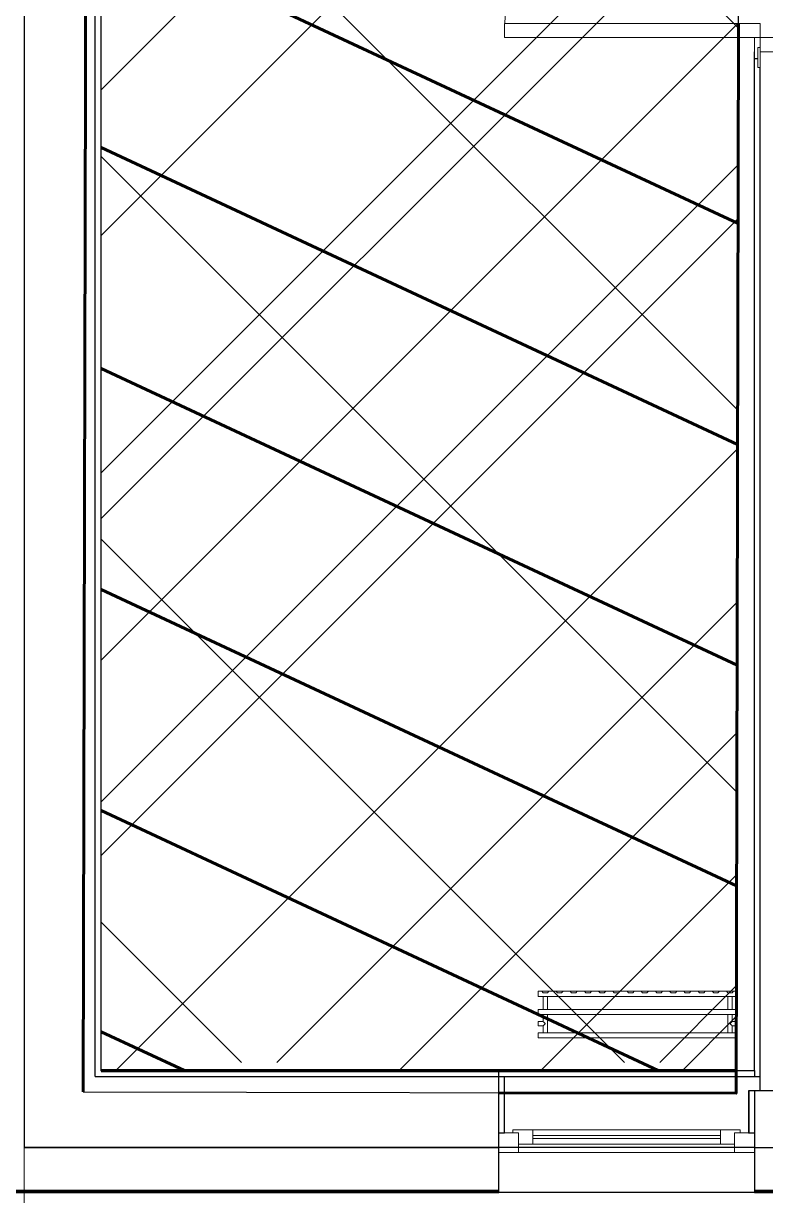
# Model space of a CAD drawing. Header units: millimetres. Extents: x -164500 to 426394, y -23753 to 102118.
# Drawn here: x 89423 to 92034, y -405 to 3719 of the extents above; entities that cross this region are included whole.
import ezdxf

# ---------------------------------------------------------------- set-up
doc = ezdxf.new("R2010")
doc.units = ezdxf.units.MM
for name, color, linetype, lineweight in [('0) шлифовка', 5, 'Continuous', 60), ('1.4) Плинтус ПЛ-4', 6, 'Continuous', 60), ('5.2) Л-1 Линолеум', 100, 'Continuous', 30), ('7.1) НЗ Стяжка на теплый пол', 160, 'Continuous', 30), ('7.7) Плинтус', 222, 'Continuous', 90), ('A-FLOR', 7, 'Continuous', 9), ('A-GLAZ', 7, 'Continuous', 9), ('A-GLAZ-1', 7, 'Continuous', 5), ('Оси', 7, 'Continuous', 9)]:
    doc.layers.add(name, color=color, linetype=linetype, lineweight=lineweight)
doc.layers.add('2) защита вин плитк', color=6, linetype='Continuous')
doc.layers.add('3.2.1) Нал-ой пол 4 вып', color=3, linetype='Continuous')
for name, color, linetype, lineweight, true_color in [('A-DOOR-1', 7, 'Continuous', 5, 0xc0c0c0), ('A-DOOR-FRAM-1', 7, 'Continuous', 5, 0xc0c0c0), ('M-EQPM-1', 7, 'Continuous', 9, 0xb2b2b2)]:
    doc.layers.add(name, color=color, linetype=linetype, lineweight=lineweight, true_color=true_color)

# ---------------------------------------------------------------- blocks, each defined once
blk = doc.blocks.new('110_Дверь_СКБ_2Ст - Д-5_п_ Из игровой в коридор-32215844-Объем проектирования 1 этажа')
at = {"layer": 'A-DOOR-1'}
for p, q in [((-637.5, 940), (-637.5, 40)), ((-587.5, 940), (-637.5, 940)), ((-587.5, 40), (-587.5, 940)), ((662.5, 440), (612.5, 440)), ((612.5, 440), (612.5, 40)), ((662.5, 40), (662.5, 440)), ((-637.5, 40), (-587.5, 40)), ((612.5, 40), (662.5, 40))]:
    blk.add_line(p, q, dxfattribs=at)
for centre, radius, start, end in [((-637.5, 40), 900, 0, 90), ((662.5, 40), 400, 90, 180)]:
    blk.add_arc(centre, radius, start, end, dxfattribs=at)
at = {"layer": 'A-DOOR-FRAM-1'}
for p, q in [((-672.5, 48), (-742.5, 48)), ((-742.5, 48), (-742.5, 40)), ((-672.5, 40), (-672.5, 48)), ((767.5, 48), (697.5, 48)), ((697.5, 48), (697.5, 40)), ((767.5, 40), (767.5, 48)), ((-742.5, 40), (-672.5, 40)), ((-637.5, 40), (-687.5, 40)), ((-687.5, 40), (-687.5, -40)), ((-637.5, -10), (-637.5, 40)), ((662.5, 40), (662.5, -10)), ((712.5, 40), (662.5, 40)), ((697.5, 40), (767.5, 40)), ((712.5, -40), (712.5, 40)), ((-672.5, -40), (-742.5, -40)), ((-742.5, -40), (-742.5, -48)), ((-672.5, -39), (-687.5, -39)), ((-687.5, -39), (-687.5, -40)), ((-687.5, -40), (-627.5, -40)), ((-687.5, -40), (-672.5, -40)), ((-672.5, -40), (-672.5, -39)), ((-672.5, -48), (-672.5, -40)), ((-627.5, -10), (-637.5, -10)), ((-627.5, -40), (-627.5, -10)), ((662.5, -10), (652.5, -10)), ((652.5, -10), (652.5, -40)), ((652.5, -40), (712.5, -40)), ((712.5, -39), (697.5, -39)), ((697.5, -39), (697.5, -40)), ((697.5, -40), (712.5, -40)), ((767.5, -40), (697.5, -40)), ((697.5, -40), (697.5, -48)), ((712.5, -40), (712.5, -39)), ((767.5, -48), (767.5, -40)), ((-742.5, -48), (-672.5, -48)), ((697.5, -48), (767.5, -48))]:
    blk.add_line(p, q, dxfattribs=at)
blk = doc.blocks.new('120_Окно_СКБ_1Ст - 120_Окно_СКБ_1Ст 900х2500_h_ с форточкой-22876038-Объем проектирования 1 этажа')
at = {"layer": 'A-GLAZ'}
for p, q in [((-450, -127), (-450, -57)), ((-450, -57), (-380, -57)), ((-380, -57), (-380, -127)), ((380, -127), (380, -57)), ((380, -57), (450, -57)), ((450, -57), (450, -127)), ((380, -87), (-380, -87)), ((-380, -87), (-380, -127)), ((-330, -137), (-330, -87)), ((330, -137), (330, -87)), ((380, -127), (380, -87)), ((-380, -127), (-450, -127)), ((-380, -127), (-400, -127)), ((-400, -127), (-400, -137)), ((-400, -137), (400, -137)), ((400, -137), (-400, -137)), ((450, -127), (380, -127)), ((400, -127), (380, -127)), ((400, -137), (400, -127))]:
    blk.add_line(p, q, dxfattribs=at)
at = {"layer": 'A-GLAZ-1'}
for p, q in [((450, -57), (-450, -57)), ((-330, -107), (330, -107)), ((330, -117), (-330, -117)), ((-430, -127), (-400, -127)), ((400, -127), (430, -127))]:
    blk.add_line(p, q, dxfattribs=at)
blk = doc.blocks.new('radiator_prado_classic_z_tip_30_po exemplyaru - Classic Z Тип 30-300-31134001-Объем проектирования 1 этажа')
at = {"layer": 'M-EQPM-1'}
for p, q in [((0, 228), (0, 210)), ((700, 228), (0, 228)), ((0, 210), (0, 228)), ((0, 228), (12.5, 228)), ((0, 210), (700, 210)), ((17.8, 210), (0, 210)), ((12.5, 228), (37.5, 228)), ((37.5, 228), (12.5, 228)), ((12.5, 228), (37.5, 228)), ((12.5, 228), (17.5, 223)), ((12.5, 228), (17.5, 223)), ((32.5, 223), (17.5, 223)), ((17.5, 223), (32.5, 223)), ((17.5, 210), (17.5, 164)), ((17.5, 210), (17.5, 164)), ((17.8, 210), (17.5, 210)), ((17.5, 210), (17.8, 210)), ((17.8, 210), (17.5, 210)), ((17.5, 210), (32.5, 210)), ((32.2, 210), (17.8, 210)), ((17.8, 210), (32.2, 210)), ((32.2, 210), (17.8, 210)), ((32.5, 210), (32.2, 210)), ((32.2, 210), (32.5, 210)), ((32.5, 210), (32.2, 210)), ((667.8, 210), (32.2, 210)), ((32.5, 223), (37.5, 228)), ((37.5, 228), (32.5, 223)), ((32.5, 164), (32.5, 210)), ((32.5, 164), (32.5, 210)), ((37.5, 228), (62.5, 228)), ((62.5, 228), (87.5, 228)), ((87.5, 228), (62.5, 228)), ((62.5, 228), (87.5, 228)), ((62.5, 228), (67.5, 223)), ((62.5, 228), (67.5, 223)), ((82.5, 223), (67.5, 223)), ((67.5, 223), (82.5, 223)), ((82.5, 223), (87.5, 228)), ((87.5, 228), (82.5, 223)), ((87.5, 228), (112.5, 228)), ((112.5, 228), (137.5, 228)), ((137.5, 228), (112.5, 228)), ((112.5, 228), (137.5, 228)), ((112.5, 228), (117.5, 223)), ((112.5, 228), (117.5, 223)), ((132.5, 223), (117.5, 223)), ((117.5, 223), (132.5, 223)), ((132.5, 223), (137.5, 228)), ((137.5, 228), (132.5, 223)), ((137.5, 228), (162.5, 228)), ((162.5, 228), (187.5, 228)), ((187.5, 228), (162.5, 228)), ((162.5, 228), (187.5, 228)), ((162.5, 228), (167.5, 223)), ((162.5, 228), (167.5, 223)), ((182.5, 223), (167.5, 223)), ((167.5, 223), (182.5, 223)), ((182.5, 223), (187.5, 228)), ((187.5, 228), (182.5, 223)), ((187.5, 228), (212.5, 228)), ((212.5, 228), (237.5, 228)), ((237.5, 228), (212.5, 228)), ((212.5, 228), (237.5, 228)), ((212.5, 228), (217.5, 223)), ((212.5, 228), (217.5, 223)), ((232.5, 223), (217.5, 223)), ((217.5, 223), (232.5, 223)), ((232.5, 223), (237.5, 228)), ((237.5, 228), (232.5, 223)), ((237.5, 228), (262.5, 228)), ((262.5, 228), (287.5, 228)), ((287.5, 228), (262.5, 228)), ((262.5, 228), (287.5, 228)), ((262.5, 228), (267.5, 223)), ((262.5, 228), (267.5, 223)), ((282.5, 223), (267.5, 223)), ((267.5, 223), (282.5, 223)), ((282.5, 223), (287.5, 228)), ((287.5, 228), (282.5, 223)), ((287.5, 228), (312.5, 228)), ((337.5, 228), (312.5, 228)), ((312.5, 228), (337.5, 228)), ((312.5, 228), (317.5, 223)), ((312.5, 228), (317.5, 223)), ((314.4, 228), (337.5, 228)), ((332.5, 223), (317.5, 223)), ((317.5, 223), (332.5, 223)), ((332.5, 223), (337.5, 228)), ((337.5, 228), (332.5, 223)), ((337.5, 228), (362.5, 228)), ((362.5, 228), (387.5, 228)), ((387.5, 228), (362.5, 228)), ((362.5, 228), (387.5, 228)), ((362.5, 228), (367.5, 223)), ((362.5, 228), (367.5, 223)), ((382.5, 223), (367.5, 223)), ((367.5, 223), (382.5, 223)), ((382.5, 223), (387.5, 228)), ((387.5, 228), (382.5, 223)), ((387.5, 228), (412.5, 228)), ((412.5, 228), (437.5, 228)), ((437.5, 228), (412.5, 228)), ((412.5, 228), (437.5, 228)), ((412.5, 228), (417.5, 223)), ((412.5, 228), (417.5, 223)), ((432.5, 223), (417.5, 223)), ((417.5, 223), (432.5, 223)), ((432.5, 223), (437.5, 228)), ((437.5, 228), (432.5, 223)), ((437.5, 228), (462.5, 228)), ((462.5, 228), (487.5, 228)), ((487.5, 228), (462.5, 228)), ((462.5, 228), (487.5, 228)), ((462.5, 228), (467.5, 223)), ((462.5, 228), (467.5, 223)), ((482.5, 223), (467.5, 223)), ((467.5, 223), (482.5, 223)), ((482.5, 223), (487.5, 228)), ((487.5, 228), (482.5, 223)), ((487.5, 228), (512.5, 228)), ((512.5, 228), (537.5, 228)), ((537.5, 228), (512.5, 228)), ((512.5, 228), (537.5, 228)), ((512.5, 228), (517.5, 223)), ((512.5, 228), (517.5, 223)), ((532.5, 223), (517.5, 223)), ((517.5, 223), (532.5, 223)), ((532.5, 223), (537.5, 228)), ((537.5, 228), (532.5, 223)), ((537.5, 228), (562.5, 228)), ((562.5, 228), (587.5, 228)), ((587.5, 228), (562.5, 228)), ((562.5, 228), (587.5, 228)), ((562.5, 228), (567.5, 223)), ((562.5, 228), (567.5, 223)), ((582.5, 223), (567.5, 223)), ((567.5, 223), (582.5, 223)), ((582.5, 223), (587.5, 228)), ((587.5, 228), (582.5, 223)), ((587.5, 228), (612.5, 228)), ((612.5, 228), (637.5, 228)), ((637.5, 228), (612.5, 228)), ((612.5, 228), (637.5, 228)), ((612.5, 228), (617.5, 223)), ((612.5, 228), (617.5, 223)), ((632.5, 223), (617.5, 223)), ((617.5, 223), (632.5, 223)), ((632.5, 223), (637.5, 228)), ((637.5, 228), (632.5, 223)), ((637.5, 228), (662.5, 228)), ((662.5, 228), (687.5, 228)), ((687.5, 228), (662.5, 228)), ((662.5, 228), (687.5, 228)), ((662.5, 228), (667.5, 223)), ((662.5, 228), (667.5, 223)), ((682.5, 223), (667.5, 223)), ((667.5, 223), (682.5, 223)), ((667.5, 210), (667.5, 164)), ((667.5, 210), (667.5, 164)), ((667.8, 210), (667.5, 210)), ((667.5, 210), (682.5, 210)), ((667.8, 210), (667.5, 210)), ((667.5, 210), (667.8, 210)), ((682.2, 210), (667.8, 210)), ((682.2, 210), (667.8, 210)), ((667.8, 210), (682.2, 210)), ((682.5, 210), (682.2, 210)), ((682.5, 210), (682.2, 210)), ((682.2, 210), (682.5, 210)), ((700, 210), (682.2, 210)), ((682.5, 223), (687.5, 228)), ((687.5, 228), (682.5, 223)), ((682.5, 164), (682.5, 210)), ((682.5, 164), (682.5, 210)), ((687.5, 228), (700, 228)), ((700, 210), (700, 228)), ((700, 228), (700, 210)), ((700, 164), (0, 164)), ((0, 164), (0, 146)), ((0, 146), (0, 164)), ((0, 164), (17.8, 164)), ((0, 146), (700, 146)), ((18.5, 146), (0, 146)), ((17.8, 164), (17.5, 164)), ((17.5, 164), (17.8, 164)), ((17.8, 164), (17.5, 164)), ((17.5, 164), (32.5, 164)), ((17.5, 146), (17.5, 121.5)), ((17.5, 146), (17.5, 121.5)), ((17.5, 146), (18.5, 146)), ((18.5, 146), (17.5, 146)), ((17.5, 146), (18.5, 146)), ((32.5, 146), (17.5, 146)), ((32.2, 164), (17.8, 164)), ((17.8, 164), (32.2, 164)), ((32.2, 164), (17.8, 164)), ((18.5, 146), (32.2, 146)), ((32.2, 146), (18.5, 146)), ((18.5, 146), (32.2, 146)), ((32.5, 164), (32.2, 164)), ((32.2, 164), (32.5, 164)), ((32.5, 164), (32.2, 164)), ((32.2, 164), (667.8, 164)), ((32.2, 146), (32.5, 146)), ((32.5, 146), (32.2, 146)), ((32.2, 146), (32.5, 146)), ((667.8, 146), (32.2, 146)), ((32.5, 82), (32.5, 146)), ((32.5, 82), (32.5, 146)), ((667.8, 164), (667.5, 164)), ((667.5, 164), (682.5, 164)), ((667.8, 164), (667.5, 164)), ((667.5, 164), (667.8, 164)), ((667.5, 146), (667.5, 82)), ((667.5, 146), (667.5, 82)), ((667.5, 146), (667.8, 146)), ((682.5, 146), (667.5, 146)), ((667.5, 146), (667.8, 146)), ((667.8, 146), (667.5, 146)), ((682.2, 164), (667.8, 164)), ((682.2, 164), (667.8, 164)), ((667.8, 164), (682.2, 164)), ((667.8, 146), (681.5, 146)), ((667.8, 146), (681.5, 146)), ((681.5, 146), (667.8, 146)), ((681.5, 146), (682.5, 146)), ((681.5, 146), (682.5, 146)), ((682.5, 146), (681.5, 146)), ((700, 146), (681.5, 146)), ((682.5, 164), (682.2, 164)), ((682.5, 164), (682.2, 164)), ((682.2, 164), (682.5, 164)), ((682.2, 164), (700, 164)), ((682.5, 121.5), (682.5, 146)), ((682.5, 121.5), (682.5, 146)), ((700, 146), (700, 164)), ((700, 164), (700, 146)), ((17.5, 121.5), (0, 121.5)), ((17.5, 121.5), (0, 121.5)), ((0, 121.5), (0, 120.5)), ((0, 106.5), (0, 121.5)), ((0, 120.5), (0, 107.5)), ((0, 120.5), (0, 119.3)), ((0, 114), (0, 120.5)), ((0, 120.5), (0, 120.5)), ((0, 119.3), (0, 117.8)), ((0, 117.8), (0, 114)), ((0, 114), (0, 110.3)), ((0, 107.5), (0, 114)), ((0, 110.3), (0, 108.7)), ((0, 108.7), (0, 107.5)), ((0, 107.5), (0, 106.5)), ((0, 107.5), (0, 107.5)), ((0, 106.5), (17.5, 106.5)), ((0, 106.5), (17.5, 106.5)), ((17.5, 106.5), (17.5, 82)), ((17.5, 106.5), (17.5, 82)), ((700, 121.5), (682.5, 121.5)), ((700, 121.5), (682.5, 121.5)), ((682.5, 82), (682.5, 106.5)), ((682.5, 106.5), (700, 106.5)), ((682.5, 82), (682.5, 106.5)), ((682.5, 106.5), (700, 106.5)), ((700, 121.5), (700, 106.5)), ((700, 120.5), (700, 121.5)), ((700, 121.5), (700, 120.5)), ((700, 120.5), (700, 121.5)), ((700, 107.5), (700, 120.5)), ((700, 120.5), (700, 107.5)), ((700, 107.5), (700, 120.5)), ((700, 106.5), (700, 107.5)), ((700, 107.5), (700, 106.5)), ((700, 106.5), (700, 107.5)), ((700, 82), (0, 82)), ((0, 82), (0, 64)), ((0, 64), (0, 82)), ((0, 82), (18.5, 82)), ((700, 64), (0, 64)), ((0, 64), (700, 64)), ((18.5, 82), (17.5, 82)), ((17.5, 82), (18.5, 82)), ((18.5, 82), (17.5, 82)), ((17.5, 82), (32.5, 82)), ((32.2, 82), (18.5, 82)), ((18.5, 82), (32.2, 82)), ((32.2, 82), (18.5, 82)), ((32.5, 82), (32.2, 82)), ((32.2, 82), (32.5, 82)), ((32.5, 82), (32.2, 82)), ((32.2, 82), (667.8, 82)), ((667.8, 82), (667.5, 82)), ((667.5, 82), (682.5, 82)), ((667.8, 82), (667.5, 82)), ((667.5, 82), (667.8, 82)), ((681.5, 82), (667.8, 82)), ((681.5, 82), (667.8, 82)), ((667.8, 82), (681.5, 82)), ((682.5, 82), (681.5, 82)), ((682.5, 82), (681.5, 82)), ((681.5, 82), (682.5, 82)), ((681.5, 82), (700, 82)), ((700, 64), (700, 82)), ((700, 82), (700, 64))]:
    blk.add_line(p, q, dxfattribs=at)
for points, knots in [([(18.5, 120.5), (18.4, 120.6), (18.3, 120.7), (18.1, 120.9), (17.9, 121.1), (17.8, 121.2), (17.7, 121.3), (17.5, 121.5), (17.5, 121.5), (17.5, 121.5)], [0.7142857, 0.7142857, 0.7142857, 0.7142857, 0.75, 0.7857143, 0.8214286, 0.8571429, 0.8928571, 0.9285714, 1, 1, 1, 1]), ([(17.5, 121.5), (17.5, 121.5), (17.5, 121.5), (17.7, 121.3), (17.8, 121.2), (17.9, 121.1), (18.1, 120.9), (18.3, 120.7), (18.4, 120.6), (18.5, 120.5)], [0, 0, 0, 0, 0.0714286, 0.1071429, 0.1428571, 0.1785714, 0.2142857, 0.25, 0.2857143, 0.2857143, 0.2857143, 0.2857143]), ([(17.5, 121.5), (17.5, 121.5), (17.5, 121.5), (17.7, 121.3), (17.8, 121.2), (17.9, 121.1), (18.1, 120.9), (18.3, 120.7), (18.4, 120.6), (18.5, 120.5)], [0, 0, 0, 0, 0.0714286, 0.1071429, 0.1428571, 0.1785714, 0.2142857, 0.25, 0.2857143, 0.2857143, 0.2857143, 0.2857143]), ([(25, 114), (24.5, 114.5), (23.6, 115.4), (22.4, 116.6), (21.6, 117.4), (21.1, 117.9), (20.8, 118.2), (20.5, 118.5), (20.2, 118.8), (19.8, 119.1), (19.6, 119.4), (19.3, 119.7), (19, 120), (18.7, 120.3), (18.5, 120.5), (18.3, 120.7), (18.1, 120.9), (17.9, 121.1), (17.8, 121.2), (17.7, 121.3), (17.5, 121.5), (17.5, 121.5), (17.5, 121.5)], [0, 0, 0, 0, 0.142857, 0.285714, 0.357143, 0.392857, 0.428571, 0.464286, 0.5, 0.535714, 0.571429, 0.607143, 0.642857, 0.678571, 0.714286, 0.75, 0.785714, 0.821429, 0.857143, 0.892857, 0.928571, 1, 1, 1, 1]), ([(17.5, 106.5), (17.5, 106.5), (17.5, 106.5), (17.7, 106.7), (17.8, 106.8), (17.9, 106.9), (18.1, 107.1), (18.3, 107.3), (18.5, 107.5), (18.7, 107.7), (19, 108), (19.3, 108.3), (19.6, 108.6), (19.8, 108.9), (20.3, 109.3), (20.7, 109.7), (21.1, 110.1), (21.6, 110.6), (22.4, 111.4), (23.6, 112.6), (24.5, 113.5), (25, 114)], [0, 0, 0, 0, 0.071429, 0.107143, 0.142857, 0.178571, 0.214286, 0.25, 0.285714, 0.321429, 0.357143, 0.392857, 0.428571, 0.464286, 0.5, 0.571429, 0.607143, 0.642857, 0.714286, 0.857143, 1, 1, 1, 1]), ([(17.5, 106.5), (17.5, 106.5), (17.5, 106.5), (17.7, 106.7), (17.8, 106.8), (17.9, 106.9), (18.1, 107.1), (18.3, 107.3), (18.4, 107.4), (18.5, 107.5)], [0, 0, 0, 0, 0.0714286, 0.1071429, 0.1428571, 0.1785714, 0.2142857, 0.25, 0.2857143, 0.2857143, 0.2857143, 0.2857143]), ([(18.5, 107.5), (18.4, 107.4), (18.3, 107.3), (18.1, 107.1), (17.9, 106.9), (17.8, 106.8), (17.7, 106.7), (17.5, 106.5), (17.5, 106.5), (17.5, 106.5)], [0.7142857, 0.7142857, 0.7142857, 0.7142857, 0.75, 0.7857143, 0.8214286, 0.8571429, 0.8928571, 0.9285714, 1, 1, 1, 1]), ([(18.5, 107.5), (18.4, 107.4), (18.3, 107.3), (18.1, 107.1), (17.9, 106.9), (17.8, 106.8), (17.7, 106.7), (17.5, 106.5), (17.5, 106.5), (17.5, 106.5)], [0.7142857, 0.7142857, 0.7142857, 0.7142857, 0.75, 0.7857143, 0.8214286, 0.8571429, 0.8928571, 0.9285714, 1, 1, 1, 1]), ([(22.1, 116.9), (21.9, 117.1), (21.6, 117.4), (21.1, 117.9), (20.8, 118.2), (20.5, 118.5), (20.2, 118.8), (19.9, 119.2), (19.7, 119.3), (19.6, 119.4)], [0.2857143, 0.2857143, 0.2857143, 0.2857143, 0.3571429, 0.3928571, 0.4285714, 0.4642857, 0.5, 0.5357143, 0.5714286, 0.5714286, 0.5714286, 0.5714286]), ([(19.6, 119.4), (19.7, 119.3), (19.9, 119.2), (20.3, 118.7), (20.7, 118.3), (21.1, 117.9), (21.6, 117.4), (21.9, 117.1), (22.1, 116.9)], [0.4285714, 0.4285714, 0.4285714, 0.4285714, 0.4642857, 0.5, 0.5714286, 0.6071429, 0.6428571, 0.7142857, 0.7142857, 0.7142857, 0.7142857]), ([(19.6, 119.4), (19.7, 119.3), (19.8, 119.1), (20.3, 118.7), (20.7, 118.3), (21.1, 117.9), (21.6, 117.4), (21.9, 117.1), (22.1, 116.9)], [0.4285714, 0.4285714, 0.4285714, 0.4285714, 0.4642857, 0.5, 0.5714286, 0.6071429, 0.6428571, 0.7142857, 0.7142857, 0.7142857, 0.7142857]), ([(19.6, 108.6), (19.7, 108.7), (19.9, 108.8), (20.3, 109.3), (20.7, 109.7), (21.1, 110.1), (21.6, 110.6), (21.9, 110.9), (22.1, 111.1)], [0.4285714, 0.4285714, 0.4285714, 0.4285714, 0.4642857, 0.5, 0.5714286, 0.6071429, 0.6428571, 0.7142857, 0.7142857, 0.7142857, 0.7142857]), ([(22.1, 111.1), (21.9, 110.9), (21.6, 110.6), (21.1, 110.1), (20.8, 109.8), (20.5, 109.5), (20.2, 109.2), (19.9, 108.8), (19.7, 108.7), (19.6, 108.6)], [0.2857143, 0.2857143, 0.2857143, 0.2857143, 0.3571429, 0.3928571, 0.4285714, 0.4642857, 0.5, 0.5357143, 0.5714286, 0.5714286, 0.5714286, 0.5714286]), ([(22.1, 111.1), (21.9, 110.9), (21.6, 110.6), (21.1, 110.1), (20.8, 109.8), (20.5, 109.5), (20.2, 109.2), (19.8, 108.9), (19.7, 108.7), (19.6, 108.6)], [0.2857143, 0.2857143, 0.2857143, 0.2857143, 0.3571429, 0.3928571, 0.4285714, 0.4642857, 0.5, 0.5357143, 0.5714286, 0.5714286, 0.5714286, 0.5714286]), ([(675, 114), (675.5, 114.5), (676.4, 115.4), (677.6, 116.6), (678.4, 117.4), (678.9, 117.9), (679.2, 118.2), (679.5, 118.5), (679.8, 118.8), (680.1, 119.2), (680.4, 119.4), (680.7, 119.7), (681, 120), (681.3, 120.3), (681.5, 120.5), (681.7, 120.7), (681.9, 120.9), (682.1, 121.1), (682.2, 121.2), (682.3, 121.3), (682.5, 121.5), (682.5, 121.5), (682.5, 121.5)], [0, 0, 0, 0, 0.142857, 0.285714, 0.357143, 0.392857, 0.428571, 0.464286, 0.5, 0.535714, 0.571429, 0.607143, 0.642857, 0.678571, 0.714286, 0.75, 0.785714, 0.821429, 0.857143, 0.892857, 0.928571, 1, 1, 1, 1]), ([(682.5, 106.5), (682.5, 106.5), (682.5, 106.5), (682.3, 106.7), (682.2, 106.8), (682.1, 106.9), (681.9, 107.1), (681.7, 107.3), (681.5, 107.5), (681.3, 107.7), (681, 108), (680.7, 108.3), (680.4, 108.6), (680.1, 108.8), (679.7, 109.3), (679.3, 109.7), (678.9, 110.1), (678.4, 110.6), (677.6, 111.4), (676.4, 112.6), (675.5, 113.5), (675, 114)], [0, 0, 0, 0, 0.071429, 0.107143, 0.142857, 0.178571, 0.214286, 0.25, 0.285714, 0.321429, 0.357143, 0.392857, 0.428571, 0.464286, 0.5, 0.571429, 0.607143, 0.642857, 0.714286, 0.857143, 1, 1, 1, 1]), ([(680.4, 119.4), (680.3, 119.3), (680.1, 119.2), (679.7, 118.7), (679.3, 118.3), (678.9, 117.9), (678.4, 117.4), (678.1, 117.1), (677.9, 116.9)], [0.4285714, 0.4285714, 0.4285714, 0.4285714, 0.4642857, 0.5, 0.5714286, 0.6071429, 0.6428571, 0.7142857, 0.7142857, 0.7142857, 0.7142857]), ([(680.4, 119.4), (680.3, 119.3), (680.1, 119.2), (679.7, 118.7), (679.3, 118.3), (678.9, 117.9), (678.4, 117.4), (678.1, 117.1), (677.9, 116.9)], [0.4285714, 0.4285714, 0.4285714, 0.4285714, 0.4642857, 0.5, 0.5714286, 0.6071429, 0.6428571, 0.7142857, 0.7142857, 0.7142857, 0.7142857]), ([(677.9, 116.9), (678.1, 117.1), (678.4, 117.4), (678.9, 117.9), (679.2, 118.2), (679.5, 118.5), (679.8, 118.8), (680.1, 119.2), (680.3, 119.3), (680.4, 119.4)], [0.2857143, 0.2857143, 0.2857143, 0.2857143, 0.3571429, 0.3928571, 0.4285714, 0.4642857, 0.5, 0.5357143, 0.5714286, 0.5714286, 0.5714286, 0.5714286]), ([(677.9, 111.1), (678.1, 110.9), (678.4, 110.6), (678.9, 110.1), (679.2, 109.8), (679.5, 109.5), (679.8, 109.2), (680.1, 108.8), (680.3, 108.7), (680.4, 108.6)], [0.2857143, 0.2857143, 0.2857143, 0.2857143, 0.3571429, 0.3928571, 0.4285714, 0.4642857, 0.5, 0.5357143, 0.5714286, 0.5714286, 0.5714286, 0.5714286]), ([(677.9, 111.1), (678.1, 110.9), (678.4, 110.6), (678.9, 110.1), (679.1, 109.9), (679.2, 109.8)], [0.2857143, 0.2857143, 0.2857143, 0.2857143, 0.3571429, 0.3928571, 0.4285714, 0.4285714, 0.4285714, 0.4285714]), ([(680.4, 108.6), (680.3, 108.7), (680.1, 108.8), (679.7, 109.3), (679.3, 109.7), (678.9, 110.1), (678.4, 110.6), (678.1, 110.9), (677.9, 111.1)], [0.4285714, 0.4285714, 0.4285714, 0.4285714, 0.4642857, 0.5, 0.5714286, 0.6071429, 0.6428571, 0.7142857, 0.7142857, 0.7142857, 0.7142857]), ([(682.5, 121.5), (682.5, 121.5), (682.5, 121.5), (682.3, 121.3), (682.2, 121.2), (682.1, 121.1), (681.9, 120.9), (681.7, 120.7), (681.6, 120.6), (681.5, 120.5)], [0, 0, 0, 0, 0.0714286, 0.1071429, 0.1428571, 0.1785714, 0.2142857, 0.25, 0.2857143, 0.2857143, 0.2857143, 0.2857143]), ([(682.5, 121.5), (682.5, 121.5), (682.5, 121.5), (682.3, 121.3), (682.2, 121.2), (682.1, 121.1), (681.9, 120.9), (681.7, 120.7), (681.6, 120.6), (681.5, 120.5)], [0, 0, 0, 0, 0.0714286, 0.1071429, 0.1428571, 0.1785714, 0.2142857, 0.25, 0.2857143, 0.2857143, 0.2857143, 0.2857143]), ([(681.5, 120.5), (681.6, 120.6), (681.7, 120.7), (681.9, 120.9), (682.1, 121.1), (682.2, 121.2), (682.3, 121.3), (682.5, 121.5), (682.5, 121.5), (682.5, 121.5)], [0.7142857, 0.7142857, 0.7142857, 0.7142857, 0.75, 0.7857143, 0.8214286, 0.8571429, 0.8928571, 0.9285714, 1, 1, 1, 1]), ([(681.5, 107.5), (681.6, 107.4), (681.7, 107.3), (681.9, 107.1), (682.1, 106.9), (682.2, 106.8), (682.3, 106.7), (682.5, 106.5), (682.5, 106.5), (682.5, 106.5)], [0.7142857, 0.7142857, 0.7142857, 0.7142857, 0.75, 0.7857143, 0.8214286, 0.8571429, 0.8928571, 0.9285714, 1, 1, 1, 1]), ([(681.5, 107.5), (681.6, 107.4), (681.7, 107.3), (681.9, 107.1), (682.1, 106.9), (682.2, 106.8), (682.3, 106.7), (682.5, 106.5), (682.5, 106.5), (682.5, 106.5)], [0.7142857, 0.7142857, 0.7142857, 0.7142857, 0.75, 0.7857143, 0.8214286, 0.8571429, 0.8928571, 0.9285714, 1, 1, 1, 1]), ([(682.5, 106.5), (682.5, 106.5), (682.5, 106.5), (682.3, 106.7), (682.2, 106.8), (682.1, 106.9), (681.9, 107.1), (681.7, 107.3), (681.6, 107.4), (681.5, 107.5)], [0, 0, 0, 0, 0.0714286, 0.1071429, 0.1428571, 0.1785714, 0.2142857, 0.25, 0.2857143, 0.2857143, 0.2857143, 0.2857143])]:
    blk.add_open_spline(points, degree=3, knots=knots, dxfattribs=at)
for points in [[(19.6, 119.4), (19.5, 119.5), (19.3, 119.7), (19, 120), (18.7, 120.3), (18.6, 120.4), (18.5, 120.5)], [(18.5, 120.5), (18.6, 120.4), (18.7, 120.3), (19, 120), (19.3, 119.7), (19.5, 119.5), (19.6, 119.4)], [(18.5, 120.5), (18.6, 120.4), (18.7, 120.3), (19, 120), (19.3, 119.7), (19.5, 119.5), (19.6, 119.4)], [(18.5, 107.5), (18.6, 107.6), (18.7, 107.7), (19, 108), (19.3, 108.3), (19.5, 108.5), (19.6, 108.6)], [(19.6, 108.6), (19.5, 108.5), (19.3, 108.3), (19, 108), (18.7, 107.7), (18.6, 107.6), (18.5, 107.5)], [(19.6, 108.6), (19.5, 108.5), (19.3, 108.3), (19, 108), (18.7, 107.7), (18.6, 107.6), (18.5, 107.5)], [(25, 114), (24.5, 114.5), (23.6, 115.4), (22.6, 116.4), (22.1, 116.9)], [(22.1, 116.9), (22.6, 116.4), (23.6, 115.4), (24.5, 114.5), (25, 114)], [(22.1, 116.9), (22.6, 116.4), (23.6, 115.4), (24.5, 114.5), (25, 114)], [(22.1, 111.1), (22.6, 111.6), (23.6, 112.6), (24.5, 113.5), (25, 114)], [(25, 114), (24.5, 113.5), (23.6, 112.6), (22.6, 111.6), (22.1, 111.1)], [(25, 114), (24.5, 113.5), (23.6, 112.6), (22.6, 111.6), (22.1, 111.1)], [(677.9, 116.9), (677.4, 116.4), (676.4, 115.4), (675.5, 114.5), (675, 114)], [(677.9, 116.9), (677.4, 116.4), (676.4, 115.4), (675.5, 114.5), (675, 114)], [(675, 114), (675.5, 114.5), (676.4, 115.4), (677.4, 116.4), (677.9, 116.9)], [(675, 114), (675.5, 113.5), (676.4, 112.6), (677.4, 111.6), (677.9, 111.1)], [(675, 114), (675.5, 113.5), (676.4, 112.6), (677.4, 111.6), (677.9, 111.1)], [(677.9, 111.1), (677.4, 111.6), (676.4, 112.6), (675.5, 113.5), (675, 114)], [(679.2, 109.8), (679.3, 109.7), (679.5, 109.5), (679.8, 109.2), (680.1, 108.8), (680.3, 108.7), (680.4, 108.6)], [(681.5, 120.5), (681.4, 120.4), (681.3, 120.3), (681, 120), (680.7, 119.7), (680.5, 119.5), (680.4, 119.4)], [(681.5, 120.5), (681.4, 120.4), (681.3, 120.3), (681, 120), (680.7, 119.7), (680.5, 119.5), (680.4, 119.4)], [(680.4, 119.4), (680.5, 119.5), (680.7, 119.7), (681, 120), (681.3, 120.3), (681.4, 120.4), (681.5, 120.5)], [(680.4, 108.6), (680.5, 108.5), (680.7, 108.3), (681, 108), (681.3, 107.7), (681.4, 107.6), (681.5, 107.5)], [(680.4, 108.6), (680.5, 108.5), (680.7, 108.3), (681, 108), (681.3, 107.7), (681.4, 107.6), (681.5, 107.5)], [(681.5, 107.5), (681.4, 107.6), (681.3, 107.7), (681, 108), (680.7, 108.3), (680.5, 108.5), (680.4, 108.6)]]:
    blk.add_open_spline(points, degree=3, dxfattribs=at)

msp = doc.modelspace()

# ---------------------------------------------------------------- hatches: boundary and pattern name
at = {"layer": '0) шлифовка', "true_color": 0x2776bb}
h = msp.add_hatch(dxfattribs=at)
h.set_pattern_fill('ANSI31', color=152, scale=222, angle=110)
h.paths.add_polyline_path([(91954.087, 10162.647), (89695.702, 10167.948), (89695.702, 9470.001), (89674.702, 9445.77), (89674.702, 9455.001), (89654.419, 9455.001), (89651.203, 8085.001), (89674.702, 8085.001), (89682.702, 8085.001), (89682.702, 8070.001), (89695.702, 8070.001), (89695.702, 34.938), (91930.313, 34.938)])
at = {"layer": '2) защита вин плитк'}
h = msp.add_hatch(dxfattribs=at)
h.set_pattern_fill('ANSI31', color=256, scale=222)
h.paths.add_polyline_path([(91954.087, 10162.647), (89695.702, 10167.948), (89695.702, 9470.001), (89674.702, 9445.77), (89674.702, 9455.001), (89654.419, 9455.001), (89651.203, 8085.001), (89674.702, 8085.001), (89682.702, 8085.001), (89682.702, 8070.001), (89695.702, 8070.001), (89695.702, 34.938), (91930.313, 34.938)])
at = {"layer": '3.2.1) Нал-ой пол 4 вып'}
h = msp.add_hatch(dxfattribs=at)
h.set_pattern_fill('ANSI31', color=256, scale=300)
h.paths.add_polyline_path([(91954.087, 10190.483), (89695.702, 10195.784), (89695.702, 9497.837), (89674.702, 9473.607), (89674.702, 9482.837), (89654.419, 9482.837), (89651.203, 8112.837), (89674.702, 8112.837), (89682.702, 8112.837), (89682.702, 8097.837), (89695.702, 8097.837), (89695.702, 62.774), (91930.313, 62.774)])
at = {"layer": '5.2) Л-1 Линолеум'}
h = msp.add_hatch(dxfattribs=at)
h.set_pattern_fill('ANSI37', color=256, scale=300)
h.paths.add_polyline_path([(91954.087, 10190.483), (89695.702, 10195.784), (89695.702, 9497.837), (89674.702, 9473.607), (89674.702, 9482.837), (89654.419, 9482.837), (89651.203, 8112.837), (89674.702, 8112.837), (89682.702, 8112.837), (89682.702, 8097.837), (89695.702, 8097.837), (89695.702, 62.774), (91930.313, 62.774)])
at = {"layer": '7.1) НЗ Стяжка на теплый пол'}
h = msp.add_hatch(dxfattribs=at)
h.set_pattern_fill('ANSI31', color=256, scale=333)
h.paths.add_polyline_path([(91954.087, 10162.647), (89695.702, 10167.948), (89695.702, 9470.001), (89674.702, 9445.77), (89674.702, 9455.001), (89654.419, 9455.001), (89651.203, 8085.001), (89674.702, 8085.001), (89682.702, 8085.001), (89682.702, 8070.001), (89695.702, 8070.001), (89695.702, 34.938), (91930.313, 34.938)])

# ---------------------------------------------------------------- linework, layer by layer
for p, q in [((89695.702, 34.938), (89695.702, 8070.001)), ((89424.702, 8015.001), (89424.702, -236.062)), ((89674.702, 13.938), (89674.702, 8015.001)), ((91994.702, 3618.938), (91993.702, 3618.938)), ((91993.702, 3618.938), (91993.702, 34.938)), ((92006.702, 3593.938), (91994.702, 3593.938)), ((92014.702, -36.062), (92014.702, 3563.938)), ((89674.702, 13.938), (91114.702, 13.938)), ((89695.702, 33.938), (89694.702, 33.938)), ((89695.702, 34.938), (91994.702, 34.938)), ((91094.702, -386.062), (91094.702, 33.938)), ((91114.702, -184.062), (91114.702, 13.938)), ((91115.702, 13.938), (91114.702, 13.938)), ((91115.702, 13.938), (91994.702, 13.938)), ((91115.702, -184.062), (91115.702, 13.938)), ((91994.702, 34.938), (91994.702, 33.938)), ((91994.702, 33.938), (91994.702, 13.938)), ((91994.702, 33.938), (91994.702, 33.938)), ((91994.702, 13.938), (92014.702, 13.938)), ((91973.702, -36.062), (91973.702, -184.062)), ((91974.702, -36.062), (91973.702, -36.062)), ((91974.702, -36.062), (91974.702, -184.062)), ((91994.702, -36.062), (91974.702, -36.062)), ((92794.702, -36.062), (91994.702, -36.062)), ((91994.702, -36.062), (91994.702, -386.062)), ((91094.702, -184.062), (91114.702, -184.062)), ((91114.702, -184.062), (91115.702, -184.062)), ((91973.702, -184.062), (91974.702, -184.062)), ((91974.702, -184.062), (91994.702, -184.062)), ((91994.702, -236.062), (89424.702, -236.062)), ((89424.702, -236.062), (91094.702, -236.062)), ((91994.702, -236.062), (91094.702, -236.062)), ((91994.702, -236.062), (92794.702, -236.062)), ((91994.702, -236.062), (93694.702, -236.062)), ((89266.702, -394.062), (91094.702, -394.062)), ((89271.702, -389.062), (91094.702, -389.062)), ((89274.702, -386.062), (91094.702, -386.062)), ((91094.702, -394.062), (91094.702, -386.062)), ((91994.702, -394.062), (91094.702, -394.062)), ((91994.702, -386.062), (91994.702, -394.062)), ((91994.702, -386.062), (92794.702, -386.062)), ((91994.702, -389.062), (92794.702, -389.062)), ((91994.702, -394.062), (92794.702, -394.062))]:
    msp.add_line(p, q)
at = {"flags": 128}
msp.add_lwpolyline([(91954.087, 10162.647), (89656.093, 10168.041), (89632.131, -39.931), (91930.124, -45.325)], close=True, dxfattribs=at)
at = {"layer": '1.4) Плинтус ПЛ-4', "flags": 128}
for points in [[(90052.364, 10167.111), (89656.093, 10168.041), (89632.131, -39.931)], [(91094.702, -43.364), (91930.124, -45.325), (91938.96, 3718.938)]]:
    msp.add_lwpolyline(points, dxfattribs=at)
at = {"layer": '7.7) Плинтус'}
msp.add_lwpolyline([(89695.702, 34.938), (91930.313, 34.938)], dxfattribs=at)
at = {"layer": 'A-FLOR'}
for p, q in [((89694.702, 33.938), (89694.702, 7394.839)), ((91994.702, 34.938), (91994.702, 3668.938)), ((92006.702, 3593.938), (91994.702, 3593.938)), ((91994.702, 33.938), (89695.702, 33.938))]:
    msp.add_line(p, q, dxfattribs=at)
at = {"layer": 'Оси'}
msp.add_lwpolyline([(89424.702, -2042.321), (89424.702, 2957.679), (89424.702, 16779.035), (89424.702, 21779.035)], dxfattribs=at)

# ---------------------------------------------------------------- block references
at = {"rotation": 89.99999999999991}
msp.add_blockref('110_Дверь_СКБ_2Ст - Д-5_п_ Из игровой в коридор-32215844-Объем проектирования 1 этажа', (92054.702, 4306.438), dxfattribs=at)
at = {"color": 3, "rotation": 180}
msp.add_blockref('120_Окно_СКБ_1Ст - 120_Окно_СКБ_1Ст 900х2500_h_ с форточкой-22876038-Объем проектирования 1 этажа', (91544.702, -311.062), dxfattribs=at)
at = {"layer": 'M-EQPM-1'}
msp.add_blockref('radiator_prado_classic_z_tip_30_po exemplyaru - Classic Z Тип 30-300-31134001-Объем проектирования 1 этажа', (91233.868, 85.638), dxfattribs=at)

doc.saveas('drawing.dxf')
